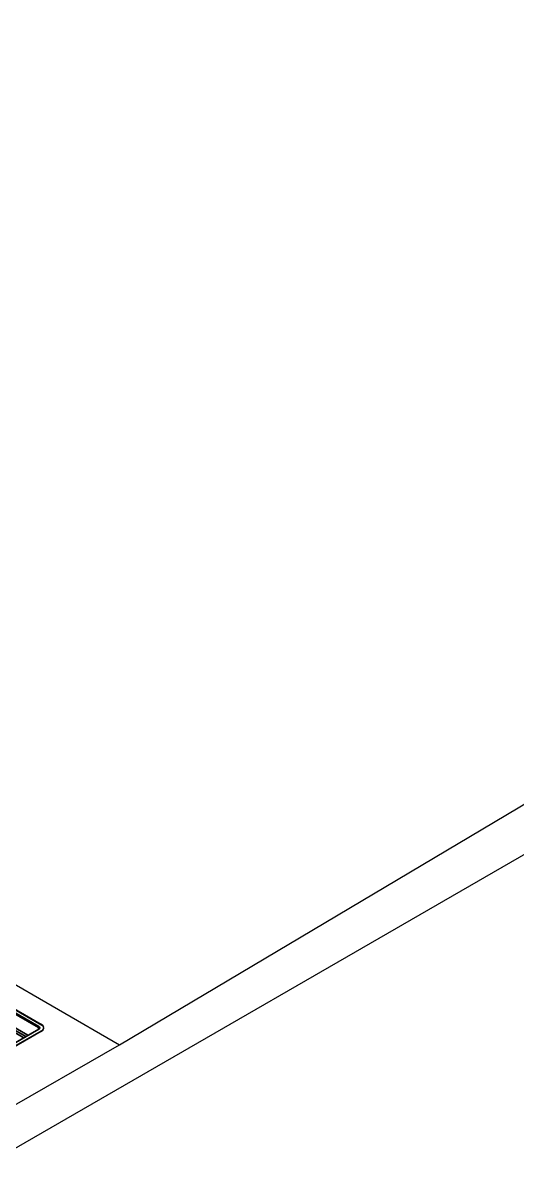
# Model space of a CAD drawing. Header units: millimetres. Extents: x 101 to 3000, y 150 to 4305.
# Drawn here: x 2024 to 2268, y 1124 to 1684 of the extents above; entities that cross this region are included whole.
import ezdxf

# ---------------------------------------------------------------- set-up
doc = ezdxf.new("R2010")
doc.units = ezdxf.units.MM
doc.header["$LTSCALE"] = 15
doc.layers.add('_Sichtbarkanten', color=7, linetype='Continuous', lineweight=25)
doc.layers.add('Sichtbar schmal (ISO)', color=7, linetype='Continuous', lineweight=35)

msp = doc.modelspace()

# ---------------------------------------------------------------- linework, layer by layer
at = {"layer": '_Sichtbarkanten'}
for p, q in [((2071.68, 1179.05), (2967.94, 1711.81)), ((2967.94, 1675.07), (2013.34, 1123.93)), ((1594.38, 1454.61), (2071.68, 1179.05)), ((1611.35, 1432.49), (2033.51, 1188.76)), ((1612.04, 1432.35), (2033.12, 1189.24)), ((2031.79, 1186.77), (2005.28, 1171.46)), ((2033.12, 1185.57), (2007.51, 1170.78)), ((2013.34, 1145.37), (2071.68, 1179.05))]:
    msp.add_line(p, q, dxfattribs=at)
for centre, major_axis, ratio, start_param, end_param in [((2030.91, 1187.05), (-1.13, -0.01), 0.577018, 3.118306, 3.118338), ((2029.94, 1187.41), (4.5, 0), 0.57735, 5.497787, 7.068583)]:
    msp.add_ellipse(centre, major_axis=major_axis, ratio=ratio, start_param=start_param, end_param=end_param, dxfattribs=at)
msp.add_open_spline([(2031.79, 1186.77), (2031.86, 1186.81), (2031.91, 1186.85), (2031.99, 1186.93), (2032.01, 1186.97), (2032.03, 1187.02), (2032.04, 1187.03), (2032.04, 1187.05)], degree=3, knots=[0, 0, 0, 0, 0.0456944, 0.0456944, 0.0892955, 0.0892955, 0.1262263, 0.1262263, 0.1262263, 0.1262263], dxfattribs=at)
msp.add_open_spline([(2033.51, 1188.76), (2033.69, 1188.65), (2033.86, 1188.53), (2034.01, 1188.4)], degree=3, dxfattribs=at)
at = {"layer": 'Sichtbar schmal (ISO)'}
for p, q in [((2031.71, 1187.52), (1609.57, 1431.24)), ((1609.84, 1431.69), (2031.97, 1187.97)), ((2033.32, 1188.74), (1611.17, 1432.47)), ((1871.77, 1270.97), (2025.52, 1183.15)), ((1872.3, 1271.88), (2026.57, 1183.75)), ((2031.97, 1186.75), (2005.47, 1171.44)), ((2024.44, 1182.52), (2012.33, 1189.44)), ((2031.71, 1187.52), (2031.68, 1186.71)), ((2033.12, 1189.24), (2033.12, 1188.98)), ((2033.32, 1185.98), (2006.79, 1170.67))]:
    msp.add_line(p, q, dxfattribs=at)
for centre, major_axis, ratio, start_param, end_param in [((2031.97, 1187.67), (-0.188, -0.325), 0.57735, 3.926991, 5.480334), ((2030.91, 1187.05), (-1.13, -0.01), 0.577018, 3.118338, 3.921031), ((2031.97, 1186.44), (-0.187, 0.325), 0.57735, 5.497787, 6.283185), ((2033.32, 1188.43), (0.188, 0.325), 0.57735, 6.283177, 7.068583), ((2033.32, 1185.68), (-0.187, 0.325), 0.57735, 4.789309, 5.497787)]:
    msp.add_ellipse(centre, major_axis=major_axis, ratio=ratio, start_param=start_param, end_param=end_param, dxfattribs=at)
for points, knots in [([(2031.97, 1187.97), (2032.03, 1187.94), (2032.09, 1187.9), (2032.14, 1187.86), (2032.19, 1187.82), (2032.23, 1187.77), (2032.27, 1187.73), (2032.31, 1187.68), (2032.34, 1187.63), (2032.36, 1187.58), (2032.38, 1187.54), (2032.4, 1187.49), (2032.41, 1187.44), (2032.41, 1187.39), (2032.41, 1187.34), (2032.41, 1187.29), (2032.4, 1187.24), (2032.38, 1187.19), (2032.36, 1187.14), (2032.34, 1187.09), (2032.31, 1187.04), (2032.27, 1186.99), (2032.23, 1186.95), (2032.19, 1186.9), (2032.14, 1186.86), (2032.09, 1186.82), (2032.03, 1186.78), (2031.97, 1186.75)], [0, 0, 0, 0, 0.111111, 0.111111, 0.111111, 0.222222, 0.222222, 0.222222, 0.333333, 0.333333, 0.333333, 0.444444, 0.444444, 0.444444, 0.555556, 0.555556, 0.555556, 0.666667, 0.666667, 0.666667, 0.777778, 0.777778, 0.777778, 0.888889, 0.888889, 0.888889, 1, 1, 1, 1]), ([(2033.32, 1188.74), (2033.43, 1188.67), (2033.54, 1188.6), (2033.63, 1188.53), (2033.73, 1188.45), (2033.81, 1188.38), (2033.89, 1188.3), (2033.97, 1188.21), (2034.03, 1188.13), (2034.09, 1188.05), (2034.15, 1187.96), (2034.19, 1187.87), (2034.23, 1187.78), (2034.23, 1187.78), (2034.23, 1187.78), (2034.23, 1187.77), (2034.26, 1187.69), (2034.28, 1187.6), (2034.3, 1187.51), (2034.3, 1187.51), (2034.3, 1187.5), (2034.3, 1187.5), (2034.31, 1187.41), (2034.31, 1187.32), (2034.3, 1187.24), (2034.3, 1187.23), (2034.3, 1187.23), (2034.3, 1187.22), (2034.29, 1187.13), (2034.27, 1187.05), (2034.24, 1186.96), (2034.23, 1186.96), (2034.23, 1186.95), (2034.23, 1186.94), (2034.2, 1186.86), (2034.16, 1186.78), (2034.11, 1186.7), (2034.1, 1186.69), (2034.1, 1186.68), (2034.09, 1186.68), (2034.04, 1186.6), (2033.98, 1186.52), (2033.91, 1186.44), (2033.9, 1186.44), (2033.9, 1186.43), (2033.89, 1186.42), (2033.82, 1186.35), (2033.74, 1186.27), (2033.64, 1186.2), (2033.64, 1186.2), (2033.64, 1186.19), (2033.63, 1186.19), (2033.54, 1186.12), (2033.43, 1186.05), (2033.32, 1185.98)], [0, 0, 0, 0, 0.090909, 0.090909, 0.090909, 0.181748, 0.181748, 0.181748, 0.271516, 0.271516, 0.271516, 0.361211, 0.361211, 0.361211, 0.363636, 0.363636, 0.363636, 0.450924, 0.450924, 0.450924, 0.454545, 0.454545, 0.454545, 0.540645, 0.540645, 0.540645, 0.545455, 0.545455, 0.545455, 0.63041, 0.63041, 0.63041, 0.636364, 0.636364, 0.636364, 0.719986, 0.719986, 0.719986, 0.727273, 0.727273, 0.727273, 0.811363, 0.811363, 0.811363, 0.818182, 0.818182, 0.818182, 0.904885, 0.904885, 0.904885, 0.909091, 0.909091, 0.909091, 1, 1, 1, 1])]:
    msp.add_open_spline(points, degree=3, knots=knots, dxfattribs=at)

doc.saveas('drawing.dxf')
